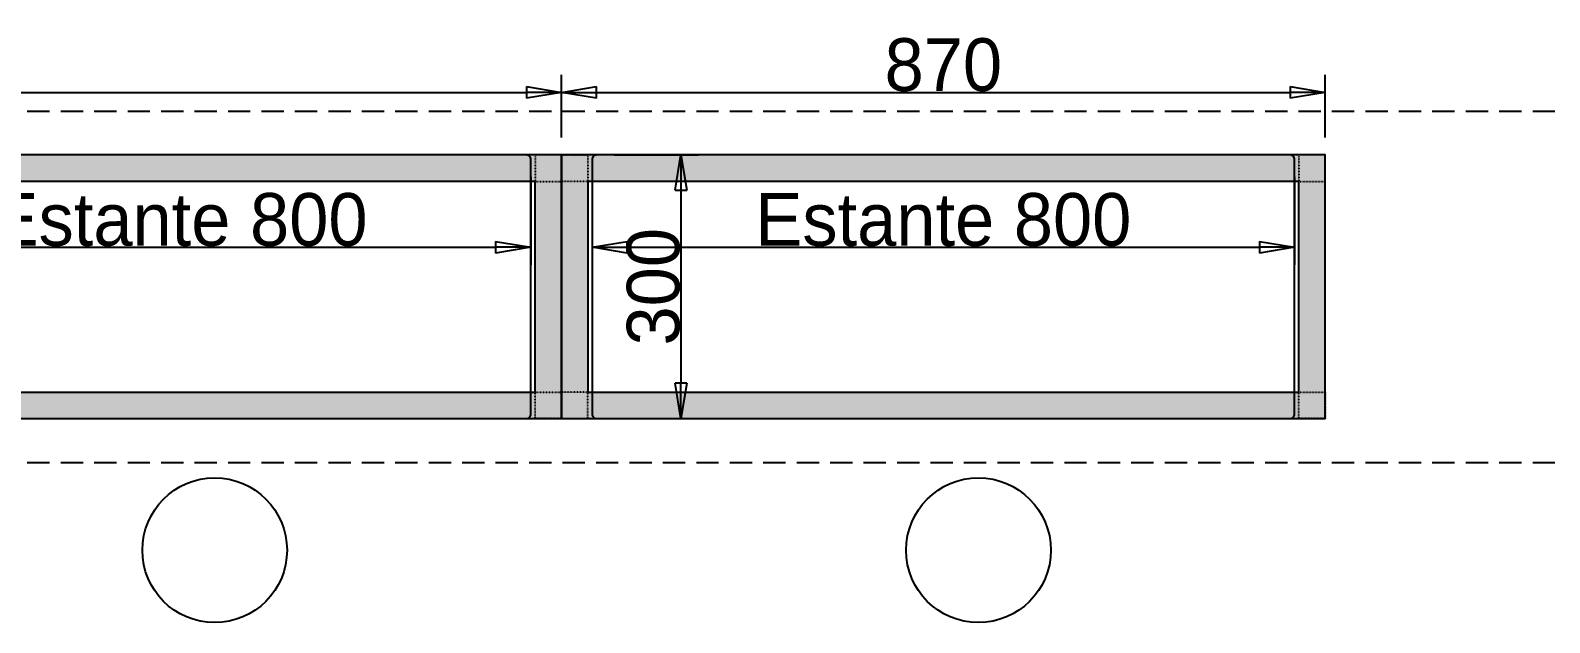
# Model space of a CAD drawing. Header units: inches. Extents: x 216615 to 231886, y -28847 to -680.
# Drawn here: x 227784 to 229514, y -25100 to -24425 of the extents above; entities that cross this region are included whole.
import ezdxf

# ---------------------------------------------------------------- set-up
doc = ezdxf.new("R2010")
doc.units = ezdxf.units.IN
doc.header["$MEASUREMENT"] = 0
doc.linetypes.add('Puntets JB', pattern=[3, 0, -3])
doc.linetypes.add('TRAZOSX2', pattern=[38.1, 25.4, -12.7])
for name, color, linetype in [('Cotas bloques dinámicos PM espacio', 250, 'Continuous'), ('Linea Capa Color 0000 JB', 7, 'Continuous'), ('Linea Capa Color 0140 Blau Vidre JB', 140, 'Continuous'), ('SOMBREADO', 251, 'Continuous')]:
    doc.layers.add(name, color=color, linetype=linetype)
doc.styles.add('Jordi Ava', font='')
doc.styles.get('Jordi Ava').set_extended_font_data('AvantGarde Md BT')
doc.dimstyles.new('Jordi Ava 2015', dxfattribs={"dimtxt": 60, "dimasz": 40, "dimexe": 20, "dimexo": 20, "dimgap": 0.09, "dimtad": 1, "dimdec": 0, "dimzin": 0, "dimdsep": 46, "dimtxsty": 'Jordi Ava', "dimblk": 'CLOSED', "dimcen": 1.5, "dimclrd": 7, "dimclre": 7, "dimclrt": 256, "dimadec": 0, "dimazin": 0, "dimtfac": 0.05, "dimtdec": 0, "dimtofl": 0, "dimtmove": 0, "dimatfit": 3, "dimldrblk": 'CLOSED', "dimfxl": 90, "dimtolj": 1, "dimtzin": 0, "dimlwd": -1, "dimlwe": -1, "dimarcsym": 0})
doc.dimstyles.new('Jordi Ava Vidre 140 2015', dxfattribs={"dimtxt": 60, "dimasz": 40, "dimexe": 20, "dimexo": 20, "dimgap": 0.09, "dimtad": 1, "dimdec": 0, "dimzin": 0, "dimdsep": 46, "dimtxsty": 'Jordi Ava', "dimblk": 'CLOSED', "dimcen": 1.5, "dimclrd": 7, "dimclre": 7, "dimclrt": 256, "dimadec": 0, "dimazin": 0, "dimtfac": 0.05, "dimtdec": 0, "dimtofl": 0, "dimtmove": 0, "dimatfit": 3, "dimldrblk": 'CLOSED', "dimfxl": 90, "dimtolj": 1, "dimtzin": 0, "dimlwd": -1, "dimlwe": -1, "dimarcsym": 0})

# ---------------------------------------------------------------- blocks, each defined once
blk = doc.blocks.new('_Closed')
at = {"color": 0, "linetype": 'ByBlock', "lineweight": -2}
for p, q in [((-1, 0.167), (0, 0)), ((-1, 0.167), (-1, -0.167)), ((0, 0), (-1, -0.167)), ((0, 0), (-1, 0))]:
    blk.add_line(p, q, dxfattribs=at)
blk = doc.blocks.new('*D271')
at = {"layer": 'Cotas bloques dinámicos PM espacio', "color": 7, "ltscale": 10, "transparency": 16777216}
for p, q in [((451588.9, 3590.5), (451588.9, 3490.5)), ((452388.9, 3590.5), (452388.9, 3490.5)), ((451628.9, 3510.5), (452348.9, 3510.5))]:
    blk.add_line(p, q, dxfattribs=at)
at = {"layer": 'Defpoints', "color": 0, "lineweight": 13, "ltscale": 10, "transparency": 16777216}
for p in [(451588.9, 3610.5), (452388.9, 3610.5), (452388.9, 3510.5)]:
    blk.add_point(p, dxfattribs=at)
at = {"layer": 'Cotas bloques dinámicos PM espacio', "color": 7, "ltscale": 10, "transparency": 16777216, "xscale": 40, "yscale": 40, "zscale": 40, "rotation": 180}
blk.add_blockref('_Closed', (451588.9, 3510.5), dxfattribs=at)
at = {"layer": 'Cotas bloques dinámicos PM espacio', "color": 7, "ltscale": 10, "transparency": 16777216, "xscale": 40, "yscale": 40, "zscale": 40}
blk.add_blockref('_Closed', (452388.9, 3510.5), dxfattribs=at)
at = {"layer": 'Cotas bloques dinámicos PM espacio', "color": 140, "ltscale": 10, "transparency": 16777216, "insert": (451988.9, 3541.7), "char_height": 60, "attachment_point": 5, "style": 'Jordi Ava'}
blk.add_mtext('\\A1;Estante 800', dxfattribs=at)
blk = doc.blocks.new('*D272')
at = {"layer": 'Cotas bloques dinámicos PM espacio', "color": 7, "ltscale": 10, "transparency": 16777216}
for p, q in [((451553.9, 3635.5), (451553.9, 3706.7)), ((453263.9, 3635.5), (453263.9, 3706.7)), ((451593.9, 3686.7), (453223.9, 3686.7))]:
    blk.add_line(p, q, dxfattribs=at)
at = {"layer": 'Defpoints', "color": 0, "lineweight": 13, "ltscale": 10, "transparency": 16777216}
for p in [(453263.9, 3686.7), (451553.9, 3615.5), (453263.9, 3615.5)]:
    blk.add_point(p, dxfattribs=at)
at = {"layer": 'Cotas bloques dinámicos PM espacio', "color": 7, "ltscale": 10, "transparency": 16777216, "xscale": 40, "yscale": 40, "zscale": 40, "rotation": 180}
blk.add_blockref('_Closed', (451553.9, 3686.7), dxfattribs=at)
at = {"layer": 'Cotas bloques dinámicos PM espacio', "color": 7, "ltscale": 10, "transparency": 16777216, "xscale": 40, "yscale": 40, "zscale": 40}
blk.add_blockref('_Closed', (453263.9, 3686.7), dxfattribs=at)
at = {"layer": 'Cotas bloques dinámicos PM espacio', "ltscale": 10, "transparency": 16777216, "insert": (452408.9, 3718), "char_height": 60, "attachment_point": 5, "style": 'Jordi Ava'}
blk.add_mtext('\\A1;1710', dxfattribs=at)
blk = doc.blocks.new('*D273')
at = {"layer": 'Cotas bloques dinámicos PM espacio', "color": 7, "ltscale": 10, "transparency": 16777216}
for p, q in [((451613.9, 3615.5), (451710.1, 3615.5)), ((451690.1, 3575.5), (451690.1, 3355.5)), ((451613.9, 3315.5), (451710.1, 3315.5))]:
    blk.add_line(p, q, dxfattribs=at)
at = {"layer": 'Defpoints', "color": 0, "lineweight": 13, "ltscale": 10, "transparency": 16777216}
for p in [(451593.9, 3615.5), (451593.9, 3315.5), (451690.1, 3315.5)]:
    blk.add_point(p, dxfattribs=at)
at = {"layer": 'Cotas bloques dinámicos PM espacio', "color": 7, "ltscale": 10, "transparency": 16777216, "xscale": 40, "yscale": 40, "zscale": 40}
for p, rotation in [((451690.1, 3615.5), 90), ((451690.1, 3315.5), 270)]:
    blk.add_blockref('_Closed', p, dxfattribs=dict(at, rotation=rotation))
at = {"layer": 'Cotas bloques dinámicos PM espacio', "color": 140, "ltscale": 10, "transparency": 16777216, "insert": (451658.8, 3465.5), "char_height": 60, "attachment_point": 5, "rotation": 90, "style": 'Jordi Ava'}
blk.add_mtext('\\A1;300', dxfattribs=at)
blk = doc.blocks.new('*D274')
at = {"layer": 'Cotas bloques dinámicos PM espacio', "color": 7, "ltscale": 10, "transparency": 16777216}
for p, q in [((452428.9, 3590.5), (452428.9, 3490.5)), ((453228.9, 3590.5), (453228.9, 3490.5)), ((452468.9, 3510.5), (453188.9, 3510.5))]:
    blk.add_line(p, q, dxfattribs=at)
at = {"layer": 'Defpoints', "color": 0, "lineweight": 13, "ltscale": 10, "transparency": 16777216}
for p in [(452428.9, 3610.5), (453228.9, 3610.5), (453228.9, 3510.5)]:
    blk.add_point(p, dxfattribs=at)
at = {"layer": 'Cotas bloques dinámicos PM espacio', "color": 7, "ltscale": 10, "transparency": 16777216, "xscale": 40, "yscale": 40, "zscale": 40, "rotation": 180}
blk.add_blockref('_Closed', (452428.9, 3510.5), dxfattribs=at)
at = {"layer": 'Cotas bloques dinámicos PM espacio', "color": 7, "ltscale": 10, "transparency": 16777216, "xscale": 40, "yscale": 40, "zscale": 40}
blk.add_blockref('_Closed', (453228.9, 3510.5), dxfattribs=at)
at = {"layer": 'Cotas bloques dinámicos PM espacio', "color": 140, "ltscale": 10, "transparency": 16777216, "insert": (452828.9, 3541.7), "char_height": 60, "attachment_point": 5, "style": 'Jordi Ava'}
blk.add_mtext('\\A1;Estante 800', dxfattribs=at)
blk = doc.blocks.new('*D243')
at = {"layer": 'Cotas bloques dinámicos PM espacio', "color": 7, "ltscale": 10, "transparency": 16777216}
for p, q in [((448739, 3612.9), (448739, 3512.9)), ((449539, 3612.9), (449539, 3512.9)), ((448779, 3532.9), (449499, 3532.9))]:
    blk.add_line(p, q, dxfattribs=at)
at = {"layer": 'Defpoints', "color": 0, "lineweight": 13, "ltscale": 10, "transparency": 16777216}
for p in [(448739, 3632.9), (449539, 3632.9), (449539, 3532.9)]:
    blk.add_point(p, dxfattribs=at)
at = {"layer": 'Cotas bloques dinámicos PM espacio', "color": 7, "ltscale": 10, "transparency": 16777216, "xscale": 40, "yscale": 40, "zscale": 40, "rotation": 180}
blk.add_blockref('_Closed', (448739, 3532.9), dxfattribs=at)
at = {"layer": 'Cotas bloques dinámicos PM espacio', "color": 7, "ltscale": 10, "transparency": 16777216, "xscale": 40, "yscale": 40, "zscale": 40}
blk.add_blockref('_Closed', (449539, 3532.9), dxfattribs=at)
at = {"layer": 'Cotas bloques dinámicos PM espacio', "ltscale": 10, "transparency": 16777216, "insert": (449139, 3564.1), "char_height": 60, "attachment_point": 5, "style": 'Jordi Ava'}
blk.add_mtext('\\A1;{\\C140;Estante 800}', dxfattribs=at)
blk = doc.blocks.new('*D244')
at = {"layer": 'Cotas bloques dinámicos PM espacio', "color": 7, "ltscale": 10, "transparency": 16777216}
for p, q in [((448704, 3657.9), (448704, 3729.1)), ((449574, 3657.9), (449574, 3729.1)), ((448744, 3709.1), (449534, 3709.1))]:
    blk.add_line(p, q, dxfattribs=at)
at = {"layer": 'Defpoints', "color": 0, "lineweight": 13, "ltscale": 10, "transparency": 16777216}
for p in [(449574, 3709.1), (448704, 3637.9), (449574, 3637.9)]:
    blk.add_point(p, dxfattribs=at)
at = {"layer": 'Cotas bloques dinámicos PM espacio', "color": 7, "ltscale": 10, "transparency": 16777216, "xscale": 40, "yscale": 40, "zscale": 40, "rotation": 180}
blk.add_blockref('_Closed', (448704, 3709.1), dxfattribs=at)
at = {"layer": 'Cotas bloques dinámicos PM espacio', "color": 7, "ltscale": 10, "transparency": 16777216, "xscale": 40, "yscale": 40, "zscale": 40}
blk.add_blockref('_Closed', (449574, 3709.1), dxfattribs=at)
at = {"layer": 'Cotas bloques dinámicos PM espacio', "ltscale": 10, "transparency": 16777216, "insert": (449139, 3740.4), "char_height": 60, "attachment_point": 5, "style": 'Jordi Ava'}
blk.add_mtext('\\A1;870', dxfattribs=at)
blk = doc.blocks.new('*D245')
at = {"layer": 'Cotas bloques dinámicos PM espacio', "color": 7, "ltscale": 10, "transparency": 16777216}
for p, q in [((448764, 3637.9), (448860.2, 3637.9)), ((448840.2, 3597.9), (448840.2, 3377.9)), ((448764, 3337.9), (448860.2, 3337.9))]:
    blk.add_line(p, q, dxfattribs=at)
at = {"layer": 'Defpoints', "color": 0, "lineweight": 13, "ltscale": 10, "transparency": 16777216}
for p in [(448744, 3637.9), (448744, 3337.9), (448840.2, 3337.9)]:
    blk.add_point(p, dxfattribs=at)
at = {"layer": 'Cotas bloques dinámicos PM espacio', "color": 7, "ltscale": 10, "transparency": 16777216, "xscale": 40, "yscale": 40, "zscale": 40}
for p, rotation in [((448840.2, 3637.9), 90), ((448840.2, 3337.9), 270)]:
    blk.add_blockref('_Closed', p, dxfattribs=dict(at, rotation=rotation))
at = {"layer": 'Cotas bloques dinámicos PM espacio', "ltscale": 10, "transparency": 16777216, "insert": (448808.9, 3487.9), "char_height": 60, "attachment_point": 5, "rotation": 90, "style": 'Jordi Ava'}
blk.add_mtext('\\A1;{\\C140;300}', dxfattribs=at)
blk = doc.blocks.new('Planta Go Kubo doble Est. crist. 800')
at = {"ltscale": 10}
h = blk.add_hatch(color=256, dxfattribs=at)
h.dxf.hatch_style = 1
h.set_gradient(color1=(214, 214, 214), color2=(214, 214, 214), tint=1, name='INVSPHERICAL')
h.paths.add_polyline_path([(452393.9, 3585.5), (451583.9, 3585.5), (451583.9, 3345.5), (452393.9, 3345.5)], flags=16)
h.paths.add_polyline_path([(451553.9, 3315.5), (453263.9, 3315.5), (453263.9, 3615.5), (451553.9, 3615.5)])
h.paths.add_polyline_path([(453233.9, 3585.5), (452423.9, 3585.5), (452423.9, 3345.5), (453233.9, 3345.5)], flags=16)
at = {"layer": 'Linea Capa Color 0000 JB', "linetype": 'Puntets JB', "ltscale": 0.07}
for points in [[(451553.9, 3615.5), (451583.9, 3615.5), (451583.9, 3585.5), (451553.9, 3585.5)], [(452423.9, 3615.5), (452393.9, 3615.5), (452393.9, 3585.5), (452423.9, 3585.5)], [(453263.9, 3615.5), (453233.9, 3615.5), (453233.9, 3585.5), (453263.9, 3585.5)], [(451553.9, 3315.5), (451583.9, 3315.5), (451583.9, 3345.5), (451553.9, 3345.5)], [(452423.9, 3315.5), (452393.9, 3315.5), (452393.9, 3345.5), (452423.9, 3345.5)], [(453263.9, 3315.5), (453233.9, 3315.5), (453233.9, 3345.5), (453263.9, 3345.5)]]:
    blk.add_lwpolyline(points, close=True, dxfattribs=at)
at = {"layer": 'Linea Capa Color 0000 JB', "ltscale": 10}
for points in [[(451553.9, 3315.5), (453263.9, 3315.5), (453263.9, 3615.5), (451553.9, 3615.5)], [(452393.9, 3585.5), (451583.9, 3585.5), (451583.9, 3345.5), (452393.9, 3345.5)], [(453233.9, 3585.5), (452423.9, 3585.5), (452423.9, 3345.5), (453233.9, 3345.5)]]:
    blk.add_lwpolyline(points, close=True, dxfattribs=at)
for centre in [(452028.9, 3165.5), (452868.9, 3165.5)]:
    blk.add_circle(centre, 82.4, dxfattribs=at)
at = {"layer": 'Linea Capa Color 0140 Blau Vidre JB', "ltscale": 10}
for points in [[(451593.9, 3315.5), (452383.9, 3315.5, 0.414214), (452388.9, 3320.5), (452388.9, 3610.5, 0.414214), (452383.9, 3615.5), (451593.9, 3615.5, 0.414214), (451588.9, 3610.5), (451588.9, 3320.5, 0.414214)], [(452433.9, 3315.5), (453223.9, 3315.5, 0.414214), (453228.9, 3320.5), (453228.9, 3610.5, 0.414214), (453223.9, 3615.5), (452433.9, 3615.5, 0.414214), (452428.9, 3610.5), (452428.9, 3320.5, 0.414214)]]:
    blk.add_lwpolyline(points, format="xyb", close=True, dxfattribs=at)
at = {"layer": 'Cotas bloques dinámicos PM espacio', "ltscale": 10}
dim = blk.add_linear_dim(base=(453263.9, 3686.7), p1=(451553.9, 3615.5), p2=(453263.9, 3615.5), dimstyle='Jordi Ava 2015', dxfattribs=at)
dim.commit()
dim.dimension.update_dxf_attribs({"geometry": '*D272', "text_midpoint": (452408.9, 3718)})
for base, p1, p2, picture, middle in [((452388.9, 3510.5), (451588.9, 3610.5), (452388.9, 3610.5), '*D271', (451988.9, 3541.7)), ((453228.9, 3510.5), (452428.9, 3610.5), (453228.9, 3610.5), '*D274', (452828.9, 3541.7))]:
    dim = blk.add_linear_dim(base=base, p1=p1, p2=p2, text='Estante <>', dimstyle='Jordi Ava Vidre 140 2015', override={"dimclrt": 140}, dxfattribs=at)
    dim.commit()
    dim.dimension.update_dxf_attribs({"geometry": picture, "text_midpoint": middle})
dim = blk.add_linear_dim(base=(451690.1, 3315.5), p1=(451593.9, 3615.5), p2=(451593.9, 3315.5), angle=90, dimstyle='Jordi Ava Vidre 140 2015', override={"dimclrt": 140}, dxfattribs=at)
dim.commit()
dim.dimension.update_dxf_attribs({"geometry": '*D273', "text_midpoint": (451658.8, 3465.5)})
blk = doc.blocks.new('Planta Go Kubo Est. crist. 800')
at = {"layer": 'Linea Capa Color 0000 JB', "ltscale": 10}
h = blk.add_hatch(color=256, dxfattribs=at)
h.dxf.hatch_style = 1
h.set_gradient(color1=(214, 214, 214), color2=(214, 214, 214), tint=1)
h.paths.add_polyline_path([(0, -300), (870, -300), (870, 0), (0, 0)])
h.paths.add_polyline_path([(840, -30), (30, -30), (30, -270), (840, -270)], flags=16)
at = {"layer": 'Linea Capa Color 0000 JB', "linetype": 'Puntets JB', "ltscale": 0.07}
for points in [[(0, 0), (30, 0), (30, -30), (0, -30)], [(870, 0), (840, 0), (840, -30), (870, -30)], [(0, -300), (30, -300), (30, -270), (0, -270)], [(870, -300), (840, -300), (840, -270), (870, -270)]]:
    blk.add_lwpolyline(points, close=True, dxfattribs=at)
at = {"layer": 'Linea Capa Color 0000 JB', "ltscale": 10}
for points in [[(0, -300), (870, -300), (870, 0), (0, 0)], [(840, -30), (30, -30), (30, -270), (840, -270)]]:
    blk.add_lwpolyline(points, close=True, dxfattribs=at)
blk.add_circle((475, -450), 82.4, dxfattribs=at)
at = {"layer": 'Linea Capa Color 0140 Blau Vidre JB', "ltscale": 10}
blk.add_lwpolyline([(40, -300), (830, -300, 0.414214), (835, -295), (835, -5, 0.414214), (830, 0), (40, 0, 0.414214), (35, -5), (35, -295, 0.414214)], format="xyb", close=True, dxfattribs=at)
at = {"layer": 'Cotas bloques dinámicos PM espacio', "ltscale": 10}
dim = blk.add_linear_dim(base=(870, 71.2), p1=(0, 0), p2=(870, 0), dimstyle='Jordi Ava 2015', dxfattribs=at)
dim.commit()
dim.dimension.update_dxf_attribs({"geometry": '*D244', "text_midpoint": (435, 102.5), "insert": (-448704, -3637.9)})
dim = blk.add_linear_dim(base=(835, -105), p1=(35, -5), p2=(835, -5), text='{\\C140;Estante <>}', dimstyle='Jordi Ava Vidre 140 2015', dxfattribs=at)
dim.commit()
dim.dimension.update_dxf_attribs({"geometry": '*D243', "text_midpoint": (435, -73.8), "insert": (-448704, -3637.9)})
dim = blk.add_linear_dim(base=(136.2, -300), p1=(40, 0), p2=(40, -300), angle=90, text='{\\C140;<>}', dimstyle='Jordi Ava Vidre 140 2015', dxfattribs=at)
dim.commit()
dim.dimension.update_dxf_attribs({"geometry": '*D245', "text_midpoint": (104.9, -150), "insert": (-448704, -3637.9)})

msp = doc.modelspace()

# ---------------------------------------------------------------- linework, layer by layer
at = {"layer": 'SOMBREADO', "linetype": 'TRAZOSX2'}
for p, q in [((226675.7, -24517.3), (231435.7, -24517.3)), ((226675.7, -24917.3), (231435.7, -24917.3))]:
    msp.add_line(p, q, dxfattribs=at)

# ---------------------------------------------------------------- block references
at = {"lineweight": 13}
for name, p in [('Planta Go Kubo doble Est. crist. 800', (-224874.9, -28182.6)), ('Planta Go Kubo Est. crist. 800', (228388.9, -24567.1))]:
    msp.add_blockref(name, p, dxfattribs=at)

doc.saveas('drawing.dxf')
